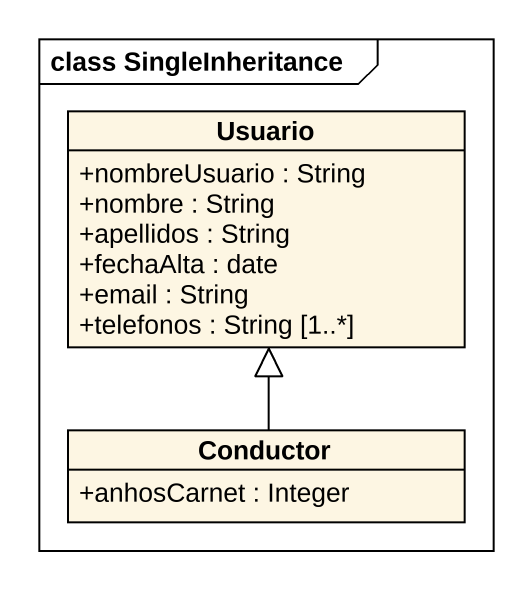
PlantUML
@startuml
mainframe class SingleInheritance
hide circle
hide empty members
skinparam classAttributeIconSize 0
class Usuario {
  +nombreUsuario : String
  +nombre : String
  +apellidos : String
  +fechaAlta : date
  +email : String
  +telefonos : String [1..*]
}
class Conductor {
  +anhosCarnet : Integer
}
Conductor -up-|> Usuario
@enduml
